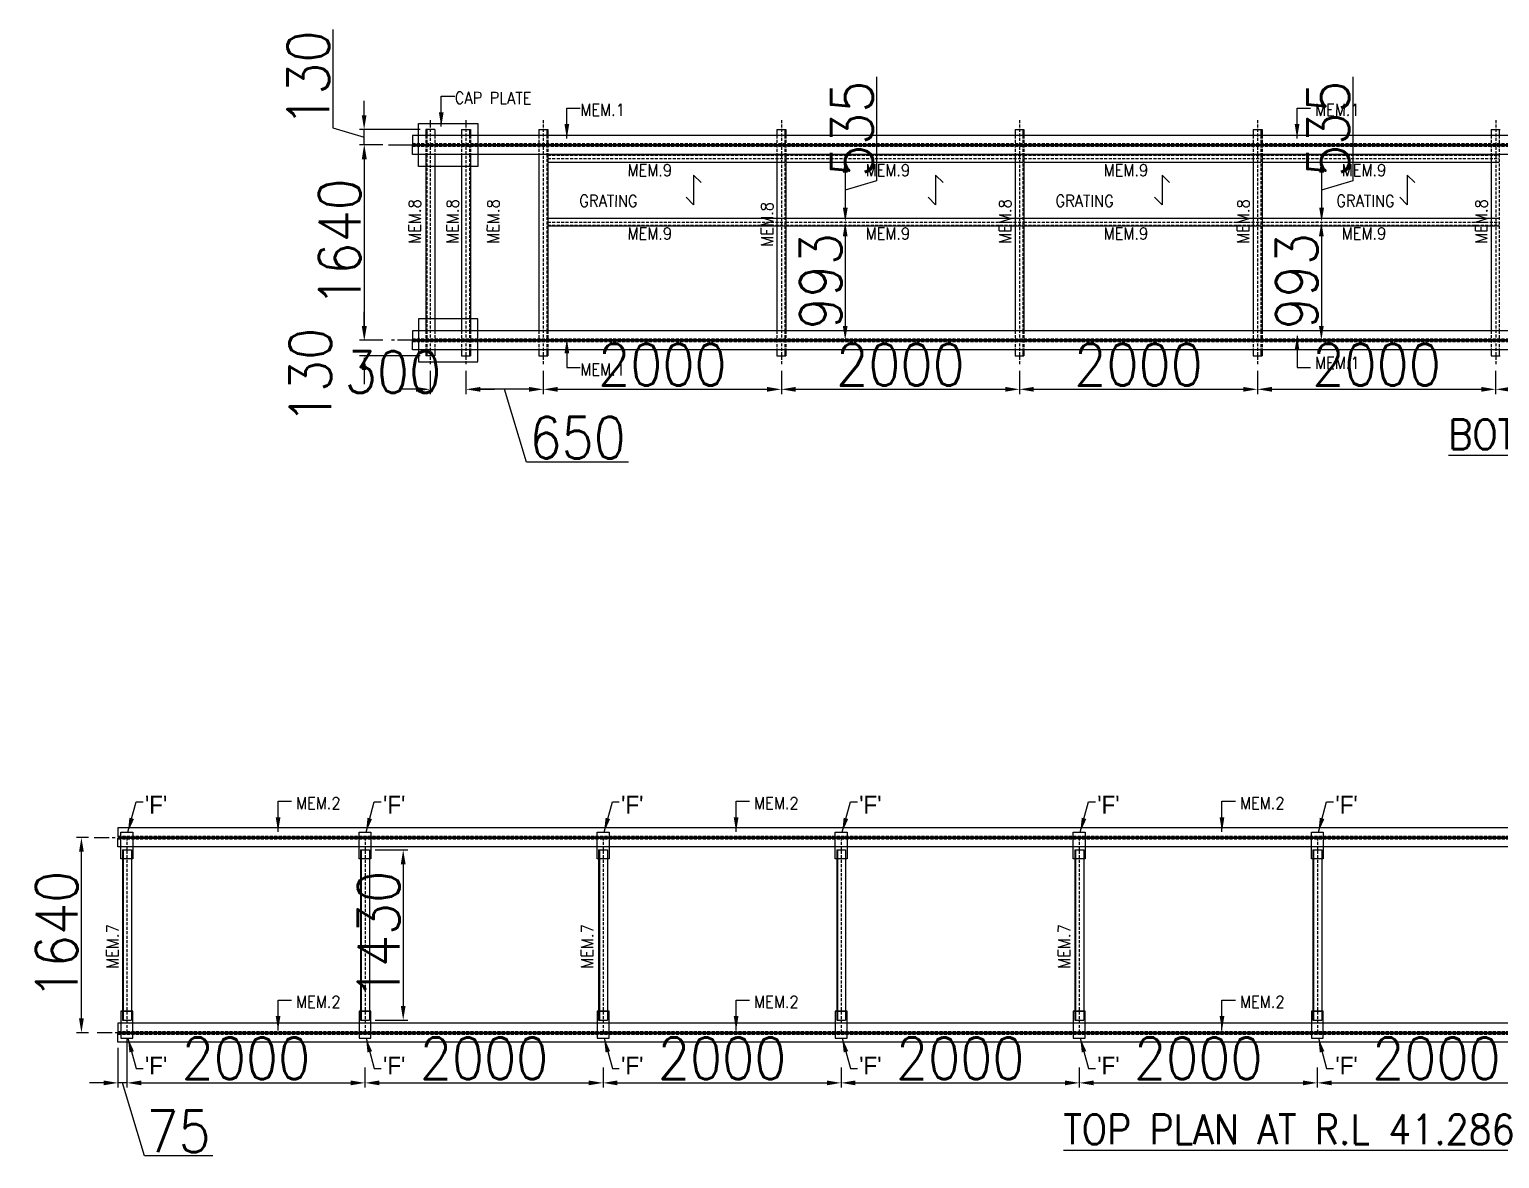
# Model space of a CAD drawing. Header units: millimetres. Extents: x 0 to 1124626, y -157535 to 82123.
# Drawn here: x 554386 to 566736, y 40027 to 49509 of the extents above; entities that cross this region are included whole.
import ezdxf

# ---------------------------------------------------------------- set-up
doc = ezdxf.new("R2010")
doc.units = ezdxf.units.MM
doc.header["$MEASUREMENT"] = 0
doc.linetypes.add('CENTER', pattern=[2, 1.25, -0.25, 0.25, -0.25])
doc.linetypes.add('HIDDEN', pattern=[0.375, 0.25, -0.125])
for name, color, linetype, lineweight in [('CN', 253, 'Continuous', 15), ('Dim', 6, 'Continuous', 13), ('structure', 183, 'Continuous', 15), ('Text', 7, 'Continuous', 15), ('TEXT-4', 2, 'Continuous', 25), ('TITLE TEXT', 50, 'Continuous', 18)]:
    doc.layers.add(name, color=color, linetype=linetype, lineweight=lineweight)
doc.styles.add('style1', font='romans.shx', dxfattribs={"width": 0.9, "height": 300})
doc.dimstyles.new('Copy of DIM-1', dxfattribs={"dimscale": 40, "dimtxt": 125, "dimasz": 3, "dimexe": 1, "dimexo": 1.2, "dimgap": 0.8, "dimtad": 1, "dimdec": 0, "dimzin": 1, "dimdsep": 46, "dimtxsty": 'style1', "dimcen": 2, "dimclrd": 8, "dimclre": 8, "dimclrt": 7, "dimadec": 0, "dimazin": 0, "dimtfac": 1, "dimtdec": 0, "dimtofl": 0, "dimtmove": 1, "dimatfit": 3, "dimfxl": 1, "dimtolj": 1, "dimtzin": 0, "dimlwd": 9, "dimlwe": 9, "dimarcsym": 1})

# ---------------------------------------------------------------- blocks, each defined once
blk = doc.blocks.new('*D921')
at = {"layer": 'DEFPOINTS', "color": 0, "ltscale": 20, "transparency": 16777216}
for p in [(555205, 41089), (557205, 40839), (557205, 40663)]:
    blk.add_point(p, dxfattribs=at)
at = {"layer": 'Dim', "color": 8, "lineweight": 9, "ltscale": 20, "transparency": 16777216}
for p, q in [((555205, 41041), (555205, 40623)), ((557205, 40791), (557205, 40623)), ((555325, 40663), (557085, 40663))]:
    blk.add_line(p, q, dxfattribs=at)
at = {"layer": 'Dim', "color": 8, "ltscale": 20, "transparency": 16777216}
for points in [[(555325, 40683), (555325, 40643), (555205, 40663)], [(557085, 40643), (557085, 40683), (557205, 40663)]]:
    blk.add_solid(points, dxfattribs=at)
at = {"layer": 'Dim', "color": 7, "ltscale": 20, "transparency": 16777216, "insert": (556205, 40870), "char_height": 350, "attachment_point": 5, "style": 'style1'}
blk.add_mtext('\\A1;2000', dxfattribs=at)
blk = doc.blocks.new('*D922')
at = {"layer": 'DEFPOINTS', "color": 0, "ltscale": 20, "transparency": 16777216}
for p in [(557205, 40839), (559205, 40839), (559205, 40663)]:
    blk.add_point(p, dxfattribs=at)
at = {"layer": 'Dim', "color": 8, "lineweight": 9, "ltscale": 20, "transparency": 16777216}
for p, q in [((557205, 40791), (557205, 40623)), ((559205, 40791), (559205, 40623)), ((557325, 40663), (559085, 40663))]:
    blk.add_line(p, q, dxfattribs=at)
at = {"layer": 'Dim', "color": 8, "ltscale": 20, "transparency": 16777216}
for points in [[(557325, 40683), (557325, 40643), (557205, 40663)], [(559085, 40643), (559085, 40683), (559205, 40663)]]:
    blk.add_solid(points, dxfattribs=at)
at = {"layer": 'Dim', "color": 7, "ltscale": 20, "transparency": 16777216, "insert": (558205, 40870), "char_height": 350, "attachment_point": 5, "style": 'style1'}
blk.add_mtext('\\A1;2000', dxfattribs=at)
blk = doc.blocks.new('*D923')
at = {"layer": 'DEFPOINTS', "color": 0, "ltscale": 20, "transparency": 16777216}
for p in [(559205, 40839), (561205, 40839), (561205, 40663)]:
    blk.add_point(p, dxfattribs=at)
at = {"layer": 'Dim', "color": 8, "lineweight": 9, "ltscale": 20, "transparency": 16777216}
for p, q in [((559205, 40791), (559205, 40623)), ((561205, 40791), (561205, 40623)), ((559325, 40663), (561085, 40663))]:
    blk.add_line(p, q, dxfattribs=at)
at = {"layer": 'Dim', "color": 8, "ltscale": 20, "transparency": 16777216}
for points in [[(559325, 40683), (559325, 40643), (559205, 40663)], [(561085, 40643), (561085, 40683), (561205, 40663)]]:
    blk.add_solid(points, dxfattribs=at)
at = {"layer": 'Dim', "color": 7, "ltscale": 20, "transparency": 16777216, "insert": (560205, 40870), "char_height": 350, "attachment_point": 5, "style": 'style1'}
blk.add_mtext('\\A1;2000', dxfattribs=at)
blk = doc.blocks.new('*D924')
at = {"layer": 'DEFPOINTS', "color": 0, "ltscale": 20, "transparency": 16777216}
for p in [(561205, 40839), (563205, 40839), (563205, 40663)]:
    blk.add_point(p, dxfattribs=at)
at = {"layer": 'Dim', "color": 8, "lineweight": 9, "ltscale": 20, "transparency": 16777216}
for p, q in [((561205, 40791), (561205, 40623)), ((563205, 40791), (563205, 40623)), ((561325, 40663), (563085, 40663))]:
    blk.add_line(p, q, dxfattribs=at)
at = {"layer": 'Dim', "color": 8, "ltscale": 20, "transparency": 16777216}
for points in [[(561325, 40683), (561325, 40643), (561205, 40663)], [(563085, 40643), (563085, 40683), (563205, 40663)]]:
    blk.add_solid(points, dxfattribs=at)
at = {"layer": 'Dim', "color": 7, "ltscale": 20, "transparency": 16777216, "insert": (562205, 40870), "char_height": 350, "attachment_point": 5, "style": 'style1'}
blk.add_mtext('\\A1;2000', dxfattribs=at)
blk = doc.blocks.new('*D925')
at = {"layer": 'DEFPOINTS', "color": 0, "ltscale": 20, "transparency": 16777216}
for p in [(563205, 40839), (565205, 40839), (565205, 40663)]:
    blk.add_point(p, dxfattribs=at)
at = {"layer": 'Dim', "color": 8, "lineweight": 9, "ltscale": 20, "transparency": 16777216}
for p, q in [((563205, 40791), (563205, 40623)), ((565205, 40791), (565205, 40623)), ((563325, 40663), (565085, 40663))]:
    blk.add_line(p, q, dxfattribs=at)
at = {"layer": 'Dim', "color": 8, "ltscale": 20, "transparency": 16777216}
for points in [[(563325, 40683), (563325, 40643), (563205, 40663)], [(565085, 40643), (565085, 40683), (565205, 40663)]]:
    blk.add_solid(points, dxfattribs=at)
at = {"layer": 'Dim', "color": 7, "ltscale": 20, "transparency": 16777216, "insert": (564205, 40870), "char_height": 350, "attachment_point": 5, "style": 'style1'}
blk.add_mtext('\\A1;2000', dxfattribs=at)
blk = doc.blocks.new('*D926')
at = {"layer": 'DEFPOINTS', "color": 0, "ltscale": 20, "transparency": 16777216}
for p in [(565205, 40839), (567205, 40839), (567205, 40663)]:
    blk.add_point(p, dxfattribs=at)
at = {"layer": 'Dim', "color": 8, "lineweight": 9, "ltscale": 20, "transparency": 16777216}
for p, q in [((565205, 40791), (565205, 40623)), ((567205, 40791), (567205, 40623)), ((565325, 40663), (567085, 40663))]:
    blk.add_line(p, q, dxfattribs=at)
at = {"layer": 'Dim', "color": 8, "ltscale": 20, "transparency": 16777216}
for points in [[(565325, 40683), (565325, 40643), (565205, 40663)], [(567085, 40643), (567085, 40683), (567205, 40663)]]:
    blk.add_solid(points, dxfattribs=at)
at = {"layer": 'Dim', "color": 7, "ltscale": 20, "transparency": 16777216, "insert": (566205, 40870), "char_height": 350, "attachment_point": 5, "style": 'style1'}
blk.add_mtext('\\A1;2000', dxfattribs=at)
blk = doc.blocks.new('*D933')
at = {"layer": 'DEFPOINTS', "color": 0, "ltscale": 20, "transparency": 16777216}
for p in [(555130, 41004), (555205, 40839), (555130, 40663)]:
    blk.add_point(p, dxfattribs=at)
at = {"layer": 'Dim', "color": 8, "lineweight": 9, "ltscale": 20, "transparency": 16777216}
for p, q in [((555130, 40956), (555130, 40623)), ((555205, 40791), (555205, 40623)), ((555010, 40663), (554890, 40663)), ((555205, 40663), (555130, 40663)), ((555352, 40050), (555168, 40663)), ((555325, 40663), (555445, 40663)), ((555926, 40050), (555352, 40050))]:
    blk.add_line(p, q, dxfattribs=at)
at = {"layer": 'Dim', "color": 8, "ltscale": 20, "transparency": 16777216}
for points in [[(555010, 40643), (555010, 40683), (555130, 40663)], [(555325, 40683), (555325, 40643), (555205, 40663)]]:
    blk.add_solid(points, dxfattribs=at)
at = {"layer": 'Dim', "color": 7, "ltscale": 20, "transparency": 16777216, "insert": (555639, 40257), "char_height": 350, "attachment_point": 5, "style": 'style1'}
blk.add_mtext('\\A1;75', dxfattribs=at)
blk = doc.blocks.new('*D934')
at = {"layer": 'DEFPOINTS', "color": 0, "ltscale": 20, "transparency": 16777216}
for p in [(554823, 42724), (554930, 42724), (554930, 41084)]:
    blk.add_point(p, dxfattribs=at)
at = {"layer": 'Dim', "color": 8, "lineweight": 9, "ltscale": 20, "transparency": 16777216}
for p, q in [((554882, 42724), (554783, 42724)), ((554823, 41204), (554823, 42604)), ((554882, 41084), (554783, 41084))]:
    blk.add_line(p, q, dxfattribs=at)
at = {"layer": 'Dim', "color": 8, "ltscale": 20, "transparency": 16777216}
for points in [[(554843, 42604), (554803, 42604), (554823, 42724)], [(554803, 41204), (554843, 41204), (554823, 41084)]]:
    blk.add_solid(points, dxfattribs=at)
at = {"layer": 'Dim', "color": 7, "ltscale": 20, "transparency": 16777216, "insert": (554616, 41904), "char_height": 350, "attachment_point": 5, "rotation": 90, "style": 'style1'}
blk.add_mtext('\\A1;1640', dxfattribs=at)
blk = doc.blocks.new('*D935')
at = {"layer": 'DEFPOINTS', "color": 0, "ltscale": 20, "transparency": 16777216}
for p in [(557243, 42619), (557243, 41189), (557526, 41189)]:
    blk.add_point(p, dxfattribs=at)
at = {"layer": 'Dim', "color": 8, "lineweight": 9, "ltscale": 20, "transparency": 16777216}
for p, q in [((557291, 42619), (557566, 42619)), ((557526, 42499), (557526, 41309)), ((557291, 41189), (557566, 41189))]:
    blk.add_line(p, q, dxfattribs=at)
at = {"layer": 'Dim', "color": 8, "ltscale": 20, "transparency": 16777216}
for points in [[(557546, 42499), (557506, 42499), (557526, 42619)], [(557506, 41309), (557546, 41309), (557526, 41189)]]:
    blk.add_solid(points, dxfattribs=at)
at = {"layer": 'Dim', "color": 7, "ltscale": 20, "transparency": 16777216, "insert": (557319, 41904), "char_height": 350, "attachment_point": 5, "rotation": 90, "style": 'style1'}
blk.add_mtext('\\A1;1430', dxfattribs=at)
blk = doc.blocks.new('*D954')
at = {"layer": 'DEFPOINTS', "color": 0, "ltscale": 20, "transparency": 16777216}
for p in [(558703, 46690), (560703, 46690), (560703, 46487)]:
    blk.add_point(p, dxfattribs=at)
at = {"layer": 'Dim', "color": 8, "lineweight": 9, "ltscale": 20, "transparency": 16777216}
for p, q in [((558703, 46642), (558703, 46447)), ((560703, 46642), (560703, 46447)), ((558823, 46487), (560583, 46487))]:
    blk.add_line(p, q, dxfattribs=at)
at = {"layer": 'Dim', "color": 8, "ltscale": 20, "transparency": 16777216}
for points in [[(558823, 46507), (558823, 46467), (558703, 46487)], [(560583, 46467), (560583, 46507), (560703, 46487)]]:
    blk.add_solid(points, dxfattribs=at)
at = {"layer": 'Dim', "color": 7, "ltscale": 20, "transparency": 16777216, "insert": (559703, 46694), "char_height": 350, "attachment_point": 5, "style": 'style1'}
blk.add_mtext('\\A1;2000', dxfattribs=at)
blk = doc.blocks.new('*D955')
at = {"layer": 'DEFPOINTS', "color": 0, "ltscale": 20, "transparency": 16777216}
for p in [(560703, 46690), (562703, 46690), (562703, 46487)]:
    blk.add_point(p, dxfattribs=at)
at = {"layer": 'Dim', "color": 8, "lineweight": 9, "ltscale": 20, "transparency": 16777216}
for p, q in [((560703, 46642), (560703, 46447)), ((562703, 46642), (562703, 46447)), ((560823, 46487), (562583, 46487))]:
    blk.add_line(p, q, dxfattribs=at)
at = {"layer": 'Dim', "color": 8, "ltscale": 20, "transparency": 16777216}
for points in [[(560823, 46507), (560823, 46467), (560703, 46487)], [(562583, 46467), (562583, 46507), (562703, 46487)]]:
    blk.add_solid(points, dxfattribs=at)
at = {"layer": 'Dim', "color": 7, "ltscale": 20, "transparency": 16777216, "insert": (561703, 46694), "char_height": 350, "attachment_point": 5, "style": 'style1'}
blk.add_mtext('\\A1;2000', dxfattribs=at)
blk = doc.blocks.new('*D956')
at = {"layer": 'DEFPOINTS', "color": 0, "ltscale": 20, "transparency": 16777216}
for p in [(562703, 46690), (564703, 46690), (564703, 46487)]:
    blk.add_point(p, dxfattribs=at)
at = {"layer": 'Dim', "color": 8, "lineweight": 9, "ltscale": 20, "transparency": 16777216}
for p, q in [((562703, 46642), (562703, 46447)), ((564703, 46642), (564703, 46447)), ((562823, 46487), (564583, 46487))]:
    blk.add_line(p, q, dxfattribs=at)
at = {"layer": 'Dim', "color": 8, "ltscale": 20, "transparency": 16777216}
for points in [[(562823, 46507), (562823, 46467), (562703, 46487)], [(564583, 46467), (564583, 46507), (564703, 46487)]]:
    blk.add_solid(points, dxfattribs=at)
at = {"layer": 'Dim', "color": 7, "ltscale": 20, "transparency": 16777216, "insert": (563703, 46694), "char_height": 350, "attachment_point": 5, "style": 'style1'}
blk.add_mtext('\\A1;2000', dxfattribs=at)
blk = doc.blocks.new('*D957')
at = {"layer": 'DEFPOINTS', "color": 0, "ltscale": 20, "transparency": 16777216}
for p in [(564703, 46690), (566703, 46690), (566703, 46487)]:
    blk.add_point(p, dxfattribs=at)
at = {"layer": 'Dim', "color": 8, "lineweight": 9, "ltscale": 20, "transparency": 16777216}
for p, q in [((564703, 46642), (564703, 46447)), ((566703, 46642), (566703, 46447)), ((564823, 46487), (566583, 46487))]:
    blk.add_line(p, q, dxfattribs=at)
at = {"layer": 'Dim', "color": 8, "ltscale": 20, "transparency": 16777216}
for points in [[(564823, 46507), (564823, 46467), (564703, 46487)], [(566583, 46467), (566583, 46507), (566703, 46487)]]:
    blk.add_solid(points, dxfattribs=at)
at = {"layer": 'Dim', "color": 7, "ltscale": 20, "transparency": 16777216, "insert": (565703, 46694), "char_height": 350, "attachment_point": 5, "style": 'style1'}
blk.add_mtext('\\A1;2000', dxfattribs=at)
blk = doc.blocks.new('*D958')
at = {"layer": 'DEFPOINTS', "color": 0, "ltscale": 20, "transparency": 16777216}
for p in [(566703, 46690), (568703, 46690), (568703, 46487)]:
    blk.add_point(p, dxfattribs=at)
at = {"layer": 'Dim', "color": 8, "lineweight": 9, "ltscale": 20, "transparency": 16777216}
for p, q in [((566703, 46642), (566703, 46447)), ((568703, 46642), (568703, 46447)), ((566823, 46487), (568583, 46487))]:
    blk.add_line(p, q, dxfattribs=at)
at = {"layer": 'Dim', "color": 8, "ltscale": 20, "transparency": 16777216}
for points in [[(566823, 46507), (566823, 46467), (566703, 46487)], [(568583, 46467), (568583, 46507), (568703, 46487)]]:
    blk.add_solid(points, dxfattribs=at)
at = {"layer": 'Dim', "color": 7, "ltscale": 20, "transparency": 16777216, "insert": (567703, 46694), "char_height": 350, "attachment_point": 5, "style": 'style1'}
blk.add_mtext('\\A1;2000', dxfattribs=at)
blk = doc.blocks.new('*D967')
at = {"layer": 'DEFPOINTS', "color": 0, "ltscale": 20, "transparency": 16777216}
for p in [(558053, 46690), (558703, 46690), (558053, 46487)]:
    blk.add_point(p, dxfattribs=at)
at = {"layer": 'Dim', "color": 8, "lineweight": 9, "ltscale": 20, "transparency": 16777216}
for p, q in [((558053, 46642), (558053, 46447)), ((558703, 46642), (558703, 46447)), ((558583, 46487), (558173, 46487)), ((558562, 45874), (558378, 46487)), ((559420, 45874), (558562, 45874))]:
    blk.add_line(p, q, dxfattribs=at)
at = {"layer": 'Dim', "color": 8, "ltscale": 20, "transparency": 16777216}
for points in [[(558173, 46507), (558173, 46467), (558053, 46487)], [(558583, 46467), (558583, 46507), (558703, 46487)]]:
    blk.add_solid(points, dxfattribs=at)
at = {"layer": 'Dim', "color": 7, "ltscale": 20, "transparency": 16777216, "insert": (558991, 46081), "char_height": 350, "attachment_point": 5, "style": 'style1'}
blk.add_mtext('\\A1;650', dxfattribs=at)
blk = doc.blocks.new('*D968')
at = {"layer": 'DEFPOINTS', "color": 0, "ltscale": 20, "transparency": 16777216}
for p in [(557753, 46690), (558053, 46690), (557753, 46487)]:
    blk.add_point(p, dxfattribs=at)
at = {"layer": 'Dim', "color": 8, "lineweight": 9, "ltscale": 20, "transparency": 16777216}
for p, q in [((557753, 46642), (557753, 46447)), ((558053, 46642), (558053, 46447)), ((557633, 46487), (557513, 46487)), ((558173, 46487), (558293, 46487))]:
    blk.add_line(p, q, dxfattribs=at)
at = {"layer": 'Dim', "color": 8, "ltscale": 20, "transparency": 16777216}
for points in [[(557633, 46467), (557633, 46507), (557753, 46487)], [(558173, 46507), (558173, 46467), (558053, 46487)]]:
    blk.add_solid(points, dxfattribs=at)
at = {"layer": 'Dim', "color": 7, "ltscale": 20, "transparency": 16777216, "insert": (557440, 46632), "char_height": 350, "attachment_point": 5, "style": 'style1'}
blk.add_mtext('\\A1;300', dxfattribs=at)
blk = doc.blocks.new('*D969')
at = {"layer": 'DEFPOINTS', "color": 0, "ltscale": 20, "transparency": 16777216}
for p in [(557200, 48539), (557403, 48539), (557403, 46899)]:
    blk.add_point(p, dxfattribs=at)
at = {"layer": 'Dim', "color": 8, "lineweight": 9, "ltscale": 20, "transparency": 16777216}
for p, q in [((557355, 48539), (557160, 48539)), ((557200, 47019), (557200, 48419)), ((557355, 46899), (557160, 46899))]:
    blk.add_line(p, q, dxfattribs=at)
at = {"layer": 'Dim', "color": 8, "ltscale": 20, "transparency": 16777216}
for points in [[(557220, 48419), (557180, 48419), (557200, 48539)], [(557180, 47019), (557220, 47019), (557200, 46899)]]:
    blk.add_solid(points, dxfattribs=at)
at = {"layer": 'Dim', "color": 7, "ltscale": 20, "transparency": 16777216, "insert": (556993, 47719), "char_height": 350, "attachment_point": 5, "rotation": 90, "style": 'style1'}
blk.add_mtext('\\A1;1640', dxfattribs=at)
blk = doc.blocks.new('*D970')
at = {"layer": 'DEFPOINTS', "color": 0, "ltscale": 20, "transparency": 16777216}
for p in [(557198, 48669), (557716, 48669), (557258, 48539)]:
    blk.add_point(p, dxfattribs=at)
at = {"layer": 'Dim', "color": 8, "lineweight": 9, "ltscale": 20, "transparency": 16777216}
for p, q in [((556935, 49509), (556935, 48683)), ((557198, 48789), (557198, 48909)), ((556935, 48683), (557198, 48604)), ((557668, 48669), (557158, 48669)), ((557198, 48539), (557198, 48669)), ((557210, 48539), (557158, 48539)), ((557198, 48419), (557198, 48299))]:
    blk.add_line(p, q, dxfattribs=at)
at = {"layer": 'Dim', "color": 8, "ltscale": 20, "transparency": 16777216}
for points in [[(557178, 48789), (557218, 48789), (557198, 48669)], [(557218, 48419), (557178, 48419), (557198, 48539)]]:
    blk.add_solid(points, dxfattribs=at)
at = {"layer": 'Dim', "color": 7, "ltscale": 20, "transparency": 16777216, "insert": (556728, 49096), "char_height": 350, "attachment_point": 5, "rotation": 90, "style": 'style1'}
blk.add_mtext('\\A1;130', dxfattribs=at)
blk = doc.blocks.new('*D971')
at = {"layer": 'DEFPOINTS', "color": 0, "ltscale": 20, "transparency": 16777216}
for p in [(557258, 46899), (557198, 46769), (557716, 46769)]:
    blk.add_point(p, dxfattribs=at)
at = {"layer": 'Dim', "color": 8, "lineweight": 9, "ltscale": 20, "transparency": 16777216}
for p, q in [((557198, 47019), (557198, 47139)), ((557210, 46899), (557158, 46899)), ((557668, 46769), (557158, 46769)), ((557198, 46649), (557198, 46529))]:
    blk.add_line(p, q, dxfattribs=at)
at = {"layer": 'Dim', "color": 8, "ltscale": 20, "transparency": 16777216}
for points in [[(557178, 47019), (557218, 47019), (557198, 46899)], [(557218, 46649), (557178, 46649), (557198, 46769)]]:
    blk.add_solid(points, dxfattribs=at)
at = {"layer": 'Dim', "color": 7, "ltscale": 20, "transparency": 16777216, "insert": (556746, 46599), "char_height": 350, "attachment_point": 5, "rotation": 90, "style": 'style1'}
blk.add_mtext('\\A1;130', dxfattribs=at)
blk = doc.blocks.new('*D976')
at = {"layer": 'DEFPOINTS', "color": 0, "ltscale": 20, "transparency": 16777216}
for p in [(565229, 48426), (565229, 47891), (565241, 47891)]:
    blk.add_point(p, dxfattribs=at)
at = {"layer": 'Dim', "color": 8, "lineweight": 9, "ltscale": 20, "transparency": 16777216}
for p, q in [((565504, 49111), (565504, 48238)), ((565277, 48426), (565281, 48426)), ((565241, 48306), (565241, 48011)), ((565504, 48238), (565241, 48159)), ((565277, 47891), (565281, 47891))]:
    blk.add_line(p, q, dxfattribs=at)
at = {"layer": 'Dim', "color": 8, "ltscale": 20, "transparency": 16777216}
for points in [[(565261, 48306), (565221, 48306), (565241, 48426)], [(565221, 48011), (565261, 48011), (565241, 47891)]]:
    blk.add_solid(points, dxfattribs=at)
at = {"layer": 'Dim', "color": 7, "ltscale": 20, "transparency": 16777216, "insert": (565297, 48675), "char_height": 350, "attachment_point": 5, "rotation": 90, "style": 'style1'}
blk.add_mtext('\\A1;535', dxfattribs=at)
blk = doc.blocks.new('*D977')
at = {"layer": 'DEFPOINTS', "color": 0, "ltscale": 20, "transparency": 16777216}
for p in [(565263, 47891), (565239, 46899), (565263, 46899)]:
    blk.add_point(p, dxfattribs=at)
at = {"layer": 'Dim', "color": 8, "lineweight": 9, "ltscale": 20, "transparency": 16777216}
for p, q in [((565215, 47891), (565199, 47891)), ((565239, 47771), (565239, 47019)), ((565215, 46899), (565199, 46899))]:
    blk.add_line(p, q, dxfattribs=at)
at = {"layer": 'Dim', "color": 8, "ltscale": 20, "transparency": 16777216}
for points in [[(565259, 47771), (565219, 47771), (565239, 47891)], [(565219, 47019), (565259, 47019), (565239, 46899)]]:
    blk.add_solid(points, dxfattribs=at)
at = {"layer": 'Dim', "color": 7, "ltscale": 20, "transparency": 16777216, "insert": (565032, 47395), "char_height": 350, "attachment_point": 5, "rotation": 90, "style": 'style1'}
blk.add_mtext('\\A1;993', dxfattribs=at)
blk = doc.blocks.new('*D978')
at = {"layer": 'DEFPOINTS', "color": 0, "ltscale": 20, "transparency": 16777216}
for p in [(561228, 48426), (561228, 47891), (561240, 47891)]:
    blk.add_point(p, dxfattribs=at)
at = {"layer": 'Dim', "color": 8, "lineweight": 9, "ltscale": 20, "transparency": 16777216}
for p, q in [((561503, 49111), (561503, 48238)), ((561276, 48426), (561280, 48426)), ((561240, 48306), (561240, 48011)), ((561503, 48238), (561240, 48159)), ((561276, 47891), (561280, 47891))]:
    blk.add_line(p, q, dxfattribs=at)
at = {"layer": 'Dim', "color": 8, "ltscale": 20, "transparency": 16777216}
for points in [[(561260, 48306), (561220, 48306), (561240, 48426)], [(561220, 48011), (561260, 48011), (561240, 47891)]]:
    blk.add_solid(points, dxfattribs=at)
at = {"layer": 'Dim', "color": 7, "ltscale": 20, "transparency": 16777216, "insert": (561296, 48675), "char_height": 350, "attachment_point": 5, "rotation": 90, "style": 'style1'}
blk.add_mtext('\\A1;535', dxfattribs=at)
blk = doc.blocks.new('*D979')
at = {"layer": 'DEFPOINTS', "color": 0, "ltscale": 20, "transparency": 16777216}
for p in [(561262, 47891), (561239, 46899), (561262, 46899)]:
    blk.add_point(p, dxfattribs=at)
at = {"layer": 'Dim', "color": 8, "lineweight": 9, "ltscale": 20, "transparency": 16777216}
for p, q in [((561214, 47891), (561199, 47891)), ((561239, 47771), (561239, 47019)), ((561214, 46899), (561199, 46899))]:
    blk.add_line(p, q, dxfattribs=at)
at = {"layer": 'Dim', "color": 8, "ltscale": 20, "transparency": 16777216}
for points in [[(561259, 47771), (561219, 47771), (561239, 47891)], [(561219, 47019), (561259, 47019), (561239, 46899)]]:
    blk.add_solid(points, dxfattribs=at)
at = {"layer": 'Dim', "color": 7, "ltscale": 20, "transparency": 16777216, "insert": (561032, 47395), "char_height": 350, "attachment_point": 5, "rotation": 90, "style": 'style1'}
blk.add_mtext('\\A1;993', dxfattribs=at)

msp = doc.modelspace()

# ---------------------------------------------------------------- linework, layer by layer
at = {"layer": 'CN', "linetype": 'HIDDEN', "ltscale": 100}
for p, q in [((557753.1954, 48748.1311), (557753.1954, 46689.838)), ((558053.1954, 48748.1311), (558053.1954, 46689.838)), ((558703.1954, 48748.1311), (558703.1954, 46689.838)), ((560703.1954, 48748.1311), (560703.1954, 46689.838)), ((562703.1954, 48748.1311), (562703.1954, 46689.838)), ((564703.1954, 48748.1311), (564703.1954, 46689.838)), ((566703.1954, 48748.1311), (566703.1954, 46689.838)), ((557603.1954, 48549.9845), (583803.1954, 48549.9845)), ((557603.1954, 48527.9845), (583803.1954, 48527.9845)), ((558740.6954, 48426.4845), (560731.6954, 48426.4845)), ((560740.6954, 48426.4845), (562731.6954, 48426.4845)), ((562740.6954, 48426.4845), (564731.6954, 48426.4845)), ((564740.6954, 48426.4845), (566731.6954, 48426.4845)), ((558740.6954, 47891.4845), (560731.6954, 47891.4845)), ((560740.6954, 47891.4845), (562731.6954, 47891.4845)), ((562740.6954, 47891.4845), (564731.6954, 47891.4845)), ((564740.6954, 47891.4845), (566731.6954, 47891.4845)), ((557603.1954, 46909.9845), (583803.1954, 46909.9845)), ((557603.1954, 46887.9845), (583803.1954, 46887.9845)), ((555130.2213, 42734.969), (579280.2213, 42734.969)), ((555130.2213, 42712.969), (579280.2213, 42712.969)), ((555205.2213, 42723.969), (555205.2213, 41083.969)), ((557205.2213, 42723.969), (557205.2213, 41083.969)), ((559205.2213, 42723.969), (559205.2213, 41083.969)), ((561205.2213, 42723.969), (561205.2213, 41083.969)), ((563205.2213, 42723.969), (563205.2213, 41083.969)), ((565205.2213, 42723.969), (565205.2213, 41083.969)), ((555130.2213, 41094.969), (579280.2213, 41094.969)), ((555130.2213, 41072.969), (579280.2213, 41072.969))]:
    msp.add_line(p, q, dxfattribs=at)
at = {"layer": 'CN', "linetype": 'CENTER', "ltscale": 100}
for p, q in [((557403.1954, 48538.9845), (584003.1954, 48538.9845)), ((584003.1954, 46898.9845), (557403.1954, 46898.9845)), ((554930.2213, 42723.969), (579480.2213, 42723.969)), ((579480.2213, 41083.969), (554930.2213, 41083.969))]:
    msp.add_line(p, q, dxfattribs=at)
at = {"layer": 'Dim', "color": 2, "ltscale": 20}
for p, q in [((557523.1756, 48538.9845), (558218.2834, 48538.9845)), ((559964.9974, 48285.4607), (559964.9974, 48036.9113)), ((560028.1029, 48222.3552), (559964.9974, 48285.4607)), ((561998.9106, 48285.4607), (561998.9106, 48036.9113)), ((562062.0161, 48222.3552), (561998.9106, 48285.4607)), ((563900.3468, 48285.4607), (563900.3468, 48036.9113)), ((563963.4523, 48222.3552), (563900.3468, 48285.4607)), ((565960.7146, 48285.4607), (565960.7146, 48036.9113)), ((566023.8201, 48222.3552), (565960.7146, 48285.4607)), ((559964.9974, 48036.9113), (559901.8919, 48100.0168)), ((561998.9106, 48036.9113), (561935.8051, 48100.0168)), ((563900.3468, 48036.9113), (563837.2413, 48100.0168)), ((565960.7146, 48036.9113), (565897.6091, 48100.0168)), ((555155.2213, 41263.969), (555255.2213, 41263.969)), ((557155.2213, 41263.969), (557255.2213, 41263.969)), ((559155.2213, 41263.969), (559255.2213, 41263.969)), ((561155.2213, 41263.969), (561255.2213, 41263.969)), ((563155.2213, 41263.969), (563255.2213, 41263.969)), ((565155.2213, 41263.969), (565255.2213, 41263.969))]:
    msp.add_line(p, q, dxfattribs=at)
at = {"layer": 'Dim', "color": 2, "linetype": 'HIDDEN', "ltscale": 100}
for p, q in [((557715.6954, 48618.9845), (557715.6954, 48458.9845)), ((557724.6954, 48618.9845), (557724.6954, 48458.9845)), ((557790.6954, 48618.9845), (557790.6954, 48458.9845)), ((558015.6954, 48618.9845), (558015.6954, 48458.9845)), ((558081.6954, 48618.9845), (558081.6954, 48458.9845)), ((558090.6954, 48618.9845), (558090.6954, 48458.9845)), ((558665.6954, 48618.9845), (558665.6954, 48458.9845)), ((558731.6954, 48618.9845), (558731.6954, 48458.9845)), ((558740.6954, 48618.9845), (558740.6954, 48458.9845)), ((560665.6954, 48618.9845), (560665.6954, 48458.9845)), ((560731.6954, 48618.9845), (560731.6954, 48458.9845)), ((560740.6954, 48618.9845), (560740.6954, 48458.9845)), ((562665.6954, 48618.9845), (562665.6954, 48458.9845)), ((562731.6954, 48618.9845), (562731.6954, 48458.9845)), ((562740.6954, 48618.9845), (562740.6954, 48458.9845)), ((564665.6954, 48618.9845), (564665.6954, 48458.9845)), ((564731.6954, 48618.9845), (564731.6954, 48458.9845)), ((564740.6954, 48618.9845), (564740.6954, 48458.9845)), ((566665.6954, 48618.9845), (566665.6954, 48458.9845)), ((566731.6954, 48618.9845), (566731.6954, 48458.9845)), ((557724.6954, 48458.9845), (557724.6954, 46978.9845)), ((558081.6954, 48458.9845), (558081.6954, 46978.9845)), ((558731.6954, 48458.9845), (558731.6954, 46978.9845)), ((558740.6954, 48452.9845), (560731.6954, 48452.9845)), ((560731.6954, 48458.9845), (560731.6954, 46978.9845)), ((560740.6954, 48452.9845), (562731.6954, 48452.9845)), ((562731.6954, 48458.9845), (562731.6954, 46978.9845)), ((562740.6954, 48452.9845), (564731.6954, 48452.9845)), ((564731.6954, 48458.9845), (564731.6954, 46978.9845)), ((564740.6954, 48452.9845), (566731.6954, 48452.9845)), ((566731.6954, 48458.9845), (566731.6954, 46978.9845)), ((558740.6954, 47864.9845), (560731.6954, 47864.9845)), ((560740.6954, 47864.9845), (562731.6954, 47864.9845)), ((562740.6954, 47864.9845), (564731.6954, 47864.9845)), ((564740.6954, 47864.9845), (566731.6954, 47864.9845)), ((557715.6954, 46978.9845), (557715.6954, 46818.9845)), ((557724.6954, 46978.9845), (557724.6954, 46818.9845)), ((557790.6954, 46978.9845), (557790.6954, 46818.9845)), ((558015.6954, 46978.9845), (558015.6954, 46818.9845)), ((558081.6954, 46978.9845), (558081.6954, 46818.9845)), ((558090.6954, 46978.9845), (558090.6954, 46818.9845)), ((558665.6954, 46978.9845), (558665.6954, 46818.9845)), ((558731.6954, 46978.9845), (558731.6954, 46818.9845)), ((558740.6954, 46978.9845), (558740.6954, 46818.9845)), ((560665.6954, 46978.9845), (560665.6954, 46818.9845)), ((560731.6954, 46978.9845), (560731.6954, 46818.9845)), ((560740.6954, 46978.9845), (560740.6954, 46818.9845)), ((562665.6954, 46978.9845), (562665.6954, 46818.9845)), ((562731.6954, 46978.9845), (562731.6954, 46818.9845)), ((562740.6954, 46978.9845), (562740.6954, 46818.9845)), ((564665.6954, 46978.9845), (564665.6954, 46818.9845)), ((564731.6954, 46978.9845), (564731.6954, 46818.9845)), ((564740.6954, 46978.9845), (564740.6954, 46818.9845)), ((566665.6954, 46978.9845), (566665.6954, 46818.9845)), ((566731.6954, 46978.9845), (566731.6954, 46818.9845))]:
    msp.add_line(p, q, dxfattribs=at)
at = {"layer": 'Dim', "ltscale": 20}
for points in [[(557653.1954, 48718.9845), (558153.1954, 48718.9845), (558153.1954, 48358.9845), (557653.1954, 48358.9845)], [(557653.1954, 46718.9845), (558153.1954, 46718.9845), (558153.1954, 47078.9845), (557653.1954, 47078.9845)], [(555255.2213, 42543.969), (555155.2213, 42543.969), (555155.2213, 42768.969), (555255.2213, 42768.969)], [(557255.2213, 42543.969), (557155.2213, 42543.969), (557155.2213, 42768.969), (557255.2213, 42768.969)], [(559255.2213, 42543.969), (559155.2213, 42543.969), (559155.2213, 42768.969), (559255.2213, 42768.969)], [(561255.2213, 42543.969), (561155.2213, 42543.969), (561155.2213, 42768.969), (561255.2213, 42768.969)], [(563255.2213, 42543.969), (563155.2213, 42543.969), (563155.2213, 42768.969), (563255.2213, 42768.969)], [(565255.2213, 42543.969), (565155.2213, 42543.969), (565155.2213, 42768.969), (565255.2213, 42768.969)], [(555255.2213, 41263.969), (555155.2213, 41263.969), (555155.2213, 41038.969), (555255.2213, 41038.969)], [(557255.2213, 41263.969), (557155.2213, 41263.969), (557155.2213, 41038.969), (557255.2213, 41038.969)], [(559255.2213, 41263.969), (559155.2213, 41263.969), (559155.2213, 41038.969), (559255.2213, 41038.969)], [(561255.2213, 41263.969), (561155.2213, 41263.969), (561155.2213, 41038.969), (561255.2213, 41038.969)], [(563255.2213, 41263.969), (563155.2213, 41263.969), (563155.2213, 41038.969), (563255.2213, 41038.969)], [(565255.2213, 41263.969), (565155.2213, 41263.969), (565155.2213, 41038.969), (565255.2213, 41038.969)]]:
    msp.add_lwpolyline(points, close=True, dxfattribs=at)
at = {"layer": 'structure', "color": 2, "ltscale": 20}
for p, q in [((557715.6954, 48668.9845), (557715.6954, 48618.9845)), ((557790.6954, 48668.9845), (557715.6954, 48668.9845)), ((557724.6954, 48668.9845), (557724.6954, 48618.9845)), ((557790.6954, 48668.9845), (557790.6954, 48618.9845)), ((558015.6954, 48668.9845), (558015.6954, 48618.9845)), ((558015.6954, 48668.9845), (558090.6954, 48668.9845)), ((558081.6954, 48668.9845), (558081.6954, 48618.9845)), ((558090.6954, 48668.9845), (558090.6954, 48618.9845)), ((558665.6954, 48668.9845), (558665.6954, 48618.9845)), ((558665.6954, 48668.9845), (558740.6954, 48668.9845)), ((558731.6954, 48668.9845), (558731.6954, 48618.9845)), ((558740.6954, 48668.9845), (558740.6954, 48618.9845)), ((560665.6954, 48668.9845), (560665.6954, 48618.9845)), ((560665.6954, 48668.9845), (560740.6954, 48668.9845)), ((560731.6954, 48668.9845), (560731.6954, 48618.9845)), ((560740.6954, 48668.9845), (560740.6954, 48618.9845)), ((562665.6954, 48668.9845), (562665.6954, 48618.9845)), ((562665.6954, 48668.9845), (562740.6954, 48668.9845)), ((562731.6954, 48668.9845), (562731.6954, 48618.9845)), ((562740.6954, 48668.9845), (562740.6954, 48618.9845)), ((564665.6954, 48668.9845), (564665.6954, 48618.9845)), ((564665.6954, 48668.9845), (564740.6954, 48668.9845)), ((564731.6954, 48668.9845), (564731.6954, 48618.9845)), ((564740.6954, 48668.9845), (564740.6954, 48618.9845)), ((566665.6954, 48668.9845), (566665.6954, 48618.9845)), ((566665.6954, 48668.9845), (566740.6954, 48668.9845)), ((566731.6954, 48668.9845), (566731.6954, 48618.9845)), ((557715.6954, 48458.9845), (557715.6954, 46978.9845)), ((557790.6954, 48458.9845), (557790.6954, 46978.9845)), ((558015.6954, 48458.9845), (558015.6954, 46978.9845)), ((558090.6954, 48458.9845), (558090.6954, 46978.9845)), ((558665.6954, 48458.9845), (558665.6954, 46978.9845)), ((558740.6954, 48458.9845), (558740.6954, 46978.9845)), ((558740.6954, 48458.9845), (560731.6954, 48458.9845)), ((560665.6954, 48458.9845), (560665.6954, 46978.9845)), ((560740.6954, 48458.9845), (560740.6954, 46978.9845)), ((560740.6954, 48458.9845), (562731.6954, 48458.9845)), ((562665.6954, 48458.9845), (562665.6954, 46978.9845)), ((562740.6954, 48458.9845), (562740.6954, 46978.9845)), ((562740.6954, 48458.9845), (564731.6954, 48458.9845)), ((564665.6954, 48458.9845), (564665.6954, 46978.9845)), ((564740.6954, 48458.9845), (564740.6954, 46978.9845)), ((564740.6954, 48458.9845), (566731.6954, 48458.9845)), ((566665.6954, 48458.9845), (566665.6954, 46978.9845)), ((558740.6954, 48393.9845), (560731.6954, 48393.9845)), ((560740.6954, 48393.9845), (562731.6954, 48393.9845)), ((562740.6954, 48393.9845), (564731.6954, 48393.9845)), ((564740.6954, 48393.9845), (566731.6954, 48393.9845)), ((558740.6954, 47923.9845), (560731.6954, 47923.9845)), ((560740.6954, 47923.9845), (562731.6954, 47923.9845)), ((562740.6954, 47923.9845), (564731.6954, 47923.9845)), ((564740.6954, 47923.9845), (566731.6954, 47923.9845)), ((558740.6954, 47858.9845), (560731.6954, 47858.9845)), ((560740.6954, 47858.9845), (562731.6954, 47858.9845)), ((562740.6954, 47858.9845), (564731.6954, 47858.9845)), ((564740.6954, 47858.9845), (566731.6954, 47858.9845)), ((557715.6954, 46818.9845), (557715.6954, 46768.9845)), ((557724.6954, 46818.9845), (557724.6954, 46768.9845)), ((557790.6954, 46818.9845), (557790.6954, 46768.9845)), ((558015.6954, 46818.9845), (558015.6954, 46768.9845)), ((558081.6954, 46818.9845), (558081.6954, 46768.9845)), ((558090.6954, 46818.9845), (558090.6954, 46768.9845)), ((558665.6954, 46818.9845), (558665.6954, 46768.9845)), ((558731.6954, 46818.9845), (558731.6954, 46768.9845)), ((558740.6954, 46818.9845), (558740.6954, 46768.9845)), ((560665.6954, 46818.9845), (560665.6954, 46768.9845)), ((560731.6954, 46818.9845), (560731.6954, 46768.9845)), ((560740.6954, 46818.9845), (560740.6954, 46768.9845)), ((562665.6954, 46818.9845), (562665.6954, 46768.9845)), ((562731.6954, 46818.9845), (562731.6954, 46768.9845)), ((562740.6954, 46818.9845), (562740.6954, 46768.9845)), ((564665.6954, 46818.9845), (564665.6954, 46768.9845)), ((564731.6954, 46818.9845), (564731.6954, 46768.9845)), ((564740.6954, 46818.9845), (564740.6954, 46768.9845)), ((566665.6954, 46818.9845), (566665.6954, 46768.9845)), ((566731.6954, 46818.9845), (566731.6954, 46768.9845)), ((557790.6954, 46768.9845), (557715.6954, 46768.9845)), ((558015.6954, 46768.9845), (558090.6954, 46768.9845)), ((558665.6954, 46768.9845), (558740.6954, 46768.9845)), ((560665.6954, 46768.9845), (560740.6954, 46768.9845)), ((562665.6954, 46768.9845), (562740.6954, 46768.9845)), ((564665.6954, 46768.9845), (564740.6954, 46768.9845)), ((566665.6954, 46768.9845), (566740.6954, 46768.9845)), ((555167.7213, 42618.969), (555167.7213, 41188.969)), ((555167.7213, 42618.969), (555242.7213, 42618.969)), ((555173.7213, 42618.969), (555173.7213, 41188.969)), ((555242.7213, 42618.969), (555242.7213, 41188.969)), ((557167.7213, 42618.969), (557167.7213, 41188.969)), ((557167.7213, 42618.969), (557242.7213, 42618.969)), ((557173.7213, 42618.969), (557173.7213, 41188.969)), ((557242.7213, 42618.969), (557242.7213, 41188.969)), ((559167.7213, 42618.969), (559167.7213, 41188.969)), ((559167.7213, 42618.969), (559242.7213, 42618.969)), ((559173.7213, 42618.969), (559173.7213, 41188.969)), ((559242.7213, 42618.969), (559242.7213, 41188.969)), ((561167.7213, 42618.969), (561167.7213, 41188.969)), ((561167.7213, 42618.969), (561242.7213, 42618.969)), ((561173.7213, 42618.969), (561173.7213, 41188.969)), ((561242.7213, 42618.969), (561242.7213, 41188.969)), ((563167.7213, 42618.969), (563167.7213, 41188.969)), ((563167.7213, 42618.969), (563242.7213, 42618.969)), ((563173.7213, 42618.969), (563173.7213, 41188.969)), ((563242.7213, 42618.969), (563242.7213, 41188.969)), ((565167.7213, 42618.969), (565167.7213, 41188.969)), ((565167.7213, 42618.969), (565242.7213, 42618.969)), ((565173.7213, 42618.969), (565173.7213, 41188.969)), ((565242.7213, 42618.969), (565242.7213, 41188.969)), ((555167.7213, 41188.969), (555242.7213, 41188.969)), ((557167.7213, 41188.969), (557242.7213, 41188.969)), ((559167.7213, 41188.969), (559242.7213, 41188.969)), ((561167.7213, 41188.969), (561242.7213, 41188.969)), ((563167.7213, 41188.969), (563242.7213, 41188.969)), ((565167.7213, 41188.969), (565242.7213, 41188.969))]:
    msp.add_line(p, q, dxfattribs=at)
at = {"layer": 'structure', "ltscale": 20}
for points in [[(557603.1954, 48543.9845), (583803.1954, 48543.9845), (583803.1954, 48618.9845), (557603.1954, 48618.9845)], [(557603.1954, 48533.9845), (583803.1954, 48533.9845), (583803.1954, 48458.9845), (557603.1954, 48458.9845)], [(557603.1954, 46903.9845), (583803.1954, 46903.9845), (583803.1954, 46978.9845), (557603.1954, 46978.9845)], [(557603.1954, 46893.9845), (583803.1954, 46893.9845), (583803.1954, 46818.9845), (557603.1954, 46818.9845)], [(555130.2213, 42728.969), (579280.2213, 42728.969), (579280.2213, 42803.969), (555130.2213, 42803.969)], [(555130.2213, 42718.969), (579280.2213, 42718.969), (579280.2213, 42643.969), (555130.2213, 42643.969)], [(555130.2213, 41088.969), (579280.2213, 41088.969), (579280.2213, 41163.969), (555130.2213, 41163.969)], [(555130.2213, 41078.969), (579280.2213, 41078.969), (579280.2213, 41003.969), (555130.2213, 41003.969)]]:
    msp.add_lwpolyline(points, close=True, dxfattribs=at)

# ---------------------------------------------------------------- texts
at = {"layer": 'Text', "ltscale": 20, "char_height": 100, "attachment_point": 1, "style": 'style1'}
for s, insert, width, rotation in [('CAP PLATE', (557959.095, 48984.1617), 1218.023492, 359.8539997), ('MEM.1', (559014.1254, 48884.1617), 1218.023492, 359.8539997), ('MEM.1', (565186.2585, 48884.1617), 1218.023492, 359.8539997), ('MEM.9', (559410.3619, 48377.7034), 1218.023492, 359.82648199), ('MEM.9', (561410.3619, 48377.7034), 1218.023492, 359.82648199), ('MEM.9', (563410.3619, 48377.7034), 1218.023492, 359.82648199), ('MEM.9', (565410.3619, 48377.7034), 1218.023492, 359.82648199), ('MEM.8', (557572.7101, 47709.2671), 1218.023492, 89.82648199), ('MEM.8', (557891.0133, 47709.2671), 1218.023492, 89.82648199), ('MEM.8', (558232.4241, 47709.2671), 1218.023492, 89.82648199), ('GRATING', (559005.3555, 48119.4589), 1218.023492, 359.82648199), ('MEM.8', (560532.4241, 47685.9942), 1218.023492, 89.82648199), ('MEM.8', (562532.4241, 47709.2671), 1218.023492, 89.82648199), ('GRATING', (563005.3555, 48119.4589), 1218.023492, 359.82648199), ('MEM.8', (564532.4241, 47709.2671), 1218.023492, 89.82648199), ('GRATING', (565364.5454, 48119.4589), 1218.023492, 359.82648199), ('MEM.8', (566532.4241, 47709.2671), 1218.023492, 89.82648199), ('MEM.9', (559410.3619, 47846.1555), 1218.023492, 359.82648199), ('MEM.9', (561410.3619, 47846.1555), 1218.023492, 359.82648199), ('MEM.9', (563410.3619, 47846.1555), 1218.023492, 359.82648199), ('MEM.9', (565410.3619, 47846.1555), 1218.023492, 359.82648199), ('MEM.1', (559014.1254, 46704.2925), 1218.023492, 359.8539997), ('MEM.1', (565186.2585, 46760.3271), 1218.023492, 359.8539997), ('MEM.2', (556626.3081, 43062.8663), 1218.023492, 359.8539997), ('MEM.2', (560473.9903, 43062.8663), 1218.023492, 359.8539997), ('MEM.2', (564555.6304, 43062.8663), 1218.023492, 359.8539997), ('MEM.7', (555034.4501, 41621.7709), 1518.022116, 89.82648199), ('MEM.7', (559021.7915, 41621.7709), 1518.022116, 89.82648199), ('MEM.7', (563028.408, 41621.7709), 1518.022116, 89.82648199), ('MEM.2', (556626.3081, 41394.2255), 1218.023492, 359.8539997), ('MEM.2', (560473.9903, 41394.2255), 1218.023492, 359.8539997), ('MEM.2', (564555.6304, 41394.2255), 1218.023492, 359.8539997)]:
    msp.add_mtext(s, dxfattribs=dict(at, insert=insert, width=width, rotation=rotation))
at = {"layer": 'TEXT-4', "ltscale": 20, "char_height": 150, "width": 111.984005, "style": 'style1'}
for insert, attachment_point in [((555356.8963, 43073.5484), 1), ((557356.8963, 43073.5484), 1), ((559356.8963, 43073.5484), 1), ((561356.8963, 43073.5484), 1), ((563356.8963, 43073.5484), 1), ((565356.8963, 43073.5484), 1), ((555356.8963, 40734.3895), 7), ((557356.8963, 40734.3895), 7), ((559356.8963, 40734.3895), 7), ((561356.8963, 40734.3895), 7), ((563356.8963, 40734.3895), 7), ((565356.8963, 40734.3895), 7)]:
    msp.add_mtext("{\\fArial|b0|i0|c0|p34;'F'}", dxfattribs=dict(at, insert=insert, attachment_point=attachment_point))
at = {"layer": 'TITLE TEXT', "ltscale": 20, "char_height": 250, "width": 8570.669872, "attachment_point": 1, "style": 'style1'}
for s, insert in [('{\\LBOTTOM PLAN AT RL=39.786}', (566305.9538, 46234.4625)), ('{\\LTOP PLAN AT R.L 41.286}', (563072.5666, 40397.424))]:
    msp.add_mtext(s, dxfattribs=dict(at, insert=insert))

# ---------------------------------------------------------------- dimensions: what is measured, and where the dimension line sits
at = {"layer": 'Dim', "ltscale": 20}
for base, p1, p2, angle, picture, middle in [((557198.4169, 48668.9845), (557257.5606, 48538.9845), (557715.6954, 48668.9845), 90, '*D970', (556728.4169, 48714.8846)), ((561240.0114, 47891.4845), (561228.1995, 48426.4845), (561228.1995, 47891.4845), 90, '*D978', (561296.0114, 48269.8846)), ((565240.5843, 47891.4845), (565228.7725, 48426.4845), (565228.7725, 47891.4845), 90, '*D976', (565296.5843, 48269.8846)), ((557199.9258, 48538.9845), (557403.1954, 46898.9845), (557403.1954, 48538.9845), 90, '*D969', (556992.9258, 47718.9845)), ((561238.7327247696, 46898.9845155733), (561262.4681359112, 47891.4845155733), (561262.4681359112, 46898.9845155733), 90, '*D979', (561031.7327247696, 47395.2345155733)), ((565239.3056791245, 46898.9845155733), (565263.0410902661, 47891.4845155733), (565263.0410902661, 46898.9845155733), 90, '*D977', (565032.3056791245, 47395.2345155733)), ((558053.1954, 46486.7314), (558703.1954, 46689.838), (558053.1954, 46689.838), 180, '*D967', (558594.0955, 46080.7314)), ((554822.7139, 42723.969), (554930.2213, 41083.969), (554930.2213, 42723.969), 90, '*D934', (554615.7139, 41903.969)), ((557525.9031, 41188.969), (557242.7213, 42618.969), (557242.7213, 41188.969), 90, '*D935', (557318.9031, 41903.969)), ((555130.2213, 40663.0635), (555205.2213, 40838.969), (555130.2213, 41003.969), 180, '*D933', (555383.6215, 40257.0635))]:
    dim = msp.add_linear_dim(base=base, p1=p1, p2=p2, angle=angle, dimstyle='Copy of DIM-1', dxfattribs=at)
    dim.commit()
    dim.dimension.update_dxf_attribs({"geometry": picture, "text_midpoint": middle})
for base, p1, p2, angle, picture, middle in [((557198.4169, 46768.9845), (557257.5606, 46898.9845), (557715.6954, 46768.9845), 270, '*D971', (556953.4169, 46598.6737)), ((557753.1954, 46486.7314), (558053.1954, 46689.838), (557753.1954, 46689.838), 180, '*D968', (557440.3596, 46424.6604))]:
    dim = msp.add_linear_dim(base=base, p1=p1, p2=p2, angle=angle, dimstyle='Copy of DIM-1', dxfattribs=at)
    dim.commit()
    dim.dimension.update_dxf_attribs({"geometry": picture, "text_midpoint": middle, "dimtype": 160})
for base, p1, p2, picture, middle in [((560703.1954, 46486.7314), (558703.1954, 46689.838), (560703.1954, 46689.838), '*D954', (559703.1954, 46693.7314)), ((562703.1954, 46486.7314), (560703.1954, 46689.838), (562703.1954, 46689.838), '*D955', (561703.1954, 46693.7314)), ((564703.1954, 46486.7314), (562703.1954, 46689.838), (564703.1954, 46689.838), '*D956', (563703.1954, 46693.7314)), ((566703.1954, 46486.7314), (564703.1954, 46689.838), (566703.1954, 46689.838), '*D957', (565703.1954, 46693.7314)), ((568703.1954, 46486.7314), (566703.1954, 46689.838), (568703.1954, 46689.838), '*D958', (567703.1954, 46693.7314)), ((557205.2213, 40663.265), (555205.2213, 41088.969), (557205.2213, 40838.969), '*D921', (556205.2213, 40870.265)), ((559205.2213, 40663.265), (557205.2213, 40838.969), (559205.2213, 40838.969), '*D922', (558205.2213, 40870.265)), ((561205.2213, 40663.265), (559205.2213, 40838.969), (561205.2213, 40838.969), '*D923', (560205.2213, 40870.265)), ((563205.2213, 40663.265), (561205.2213, 40838.969), (563205.2213, 40838.969), '*D924', (562205.2213, 40870.265)), ((565205.2213, 40663.265), (563205.2213, 40838.969), (565205.2213, 40838.969), '*D925', (564205.2213, 40870.265)), ((567205.2213, 40663.265), (565205.2213, 40838.969), (567205.2213, 40838.969), '*D926', (566205.2213, 40870.265))]:
    dim = msp.add_linear_dim(base=base, p1=p1, p2=p2, dimstyle='Copy of DIM-1', dxfattribs=at)
    dim.commit()
    dim.dimension.update_dxf_attribs({"geometry": picture, "text_midpoint": middle})

# ---------------------------------------------------------------- leaders
for points, override in [([(557845.7308, 48693.6389), (557845.7308, 48948.9554), (557958.7698, 48948.9554)], {"dimtxt": 125, "dimasz": 3, "dimtad": 0}), ([(558900.7611, 48593.6389), (558900.7611, 48848.9554), (559013.8001, 48848.9554)], {"dimtxt": 125, "dimasz": 3, "dimtad": 0}), ([(565034.8943, 48593.6389), (565034.8943, 48848.9554), (565147.9333, 48848.9554)], {"dimtxt": 125, "dimasz": 3, "dimtad": 0}), ([(565034.8943, 46936.6402), (565034.8943, 46669.0862), (565147.9333, 46669.0862)], {"dimtxt": 125, "dimasz": 3, "dimtad": 0}), ([(558900.7611, 46909.9845), (558900.7611, 46669.0862), (559013.8001, 46669.0862)], {"dimtxt": 125, "dimasz": 3, "dimtad": 0}), ([(555213.6834, 42768.2517), (555283.3155, 43024.2233), (555341.052, 43024.2233)], {"dimtxt": 125, "dimasz": 3, "dimgap": 0.8, "dimtad": 0}), ([(556474.9439, 42772.3435), (556474.9439, 43027.66), (556587.9829, 43027.66)], {"dimtxt": 125, "dimasz": 3, "dimtad": 0}), ([(557213.6834, 42768.2517), (557283.3155, 43024.2233), (557341.052, 43024.2233)], {"dimtxt": 125, "dimasz": 3, "dimgap": 0.8, "dimtad": 0}), ([(559213.6834, 42768.2517), (559283.3155, 43024.2233), (559341.052, 43024.2233)], {"dimtxt": 125, "dimasz": 3, "dimgap": 0.8, "dimtad": 0}), ([(560322.6261, 42772.3435), (560322.6261, 43027.66), (560435.6651, 43027.66)], {"dimtxt": 125, "dimasz": 3, "dimtad": 0}), ([(561213.6834, 42768.2517), (561283.3155, 43024.2233), (561341.052, 43024.2233)], {"dimtxt": 125, "dimasz": 3, "dimgap": 0.8, "dimtad": 0}), ([(563213.6834, 42768.2517), (563283.3155, 43024.2233), (563341.052, 43024.2233)], {"dimtxt": 125, "dimasz": 3, "dimgap": 0.8, "dimtad": 0}), ([(564404.2662, 42772.3435), (564404.2662, 43027.66), (564517.3052, 43027.66)], {"dimtxt": 125, "dimasz": 3, "dimtad": 0}), ([(565213.6834, 42768.2517), (565283.3155, 43024.2233), (565341.052, 43024.2233)], {"dimtxt": 125, "dimasz": 3, "dimgap": 0.8, "dimtad": 0}), ([(556474.9439, 41103.7027), (556474.9439, 41359.0192), (556587.9829, 41359.0192)], {"dimtxt": 125, "dimasz": 3, "dimtad": 0}), ([(560322.6261, 41103.7027), (560322.6261, 41359.0192), (560435.6651, 41359.0192)], {"dimtxt": 125, "dimasz": 3, "dimtad": 0}), ([(564404.2662, 41103.7027), (564404.2662, 41359.0192), (564517.3052, 41359.0192)], {"dimtxt": 125, "dimasz": 3, "dimtad": 0}), ([(555213.6834, 41039.6863), (555283.3155, 40783.7147), (555341.052, 40783.7147)], {"dimtxt": 125, "dimasz": 3, "dimgap": 0.8, "dimtad": 0}), ([(557213.6834, 41039.6863), (557283.3155, 40783.7147), (557341.052, 40783.7147)], {"dimtxt": 125, "dimasz": 3, "dimgap": 0.8, "dimtad": 0}), ([(559213.6834, 41039.6863), (559283.3155, 40783.7147), (559341.052, 40783.7147)], {"dimtxt": 125, "dimasz": 3, "dimgap": 0.8, "dimtad": 0}), ([(561213.6834, 41039.6863), (561283.3155, 40783.7147), (561341.052, 40783.7147)], {"dimtxt": 125, "dimasz": 3, "dimgap": 0.8, "dimtad": 0}), ([(563213.6834, 41039.6863), (563283.3155, 40783.7147), (563341.052, 40783.7147)], {"dimtxt": 125, "dimasz": 3, "dimgap": 0.8, "dimtad": 0}), ([(565213.6834, 41039.6863), (565283.3155, 40783.7147), (565341.052, 40783.7147)], {"dimtxt": 125, "dimasz": 3, "dimgap": 0.8, "dimtad": 0})]:
    msp.add_leader(points, dimstyle='Copy of DIM-1', override=override, dxfattribs=at)

doc.saveas('drawing.dxf')
